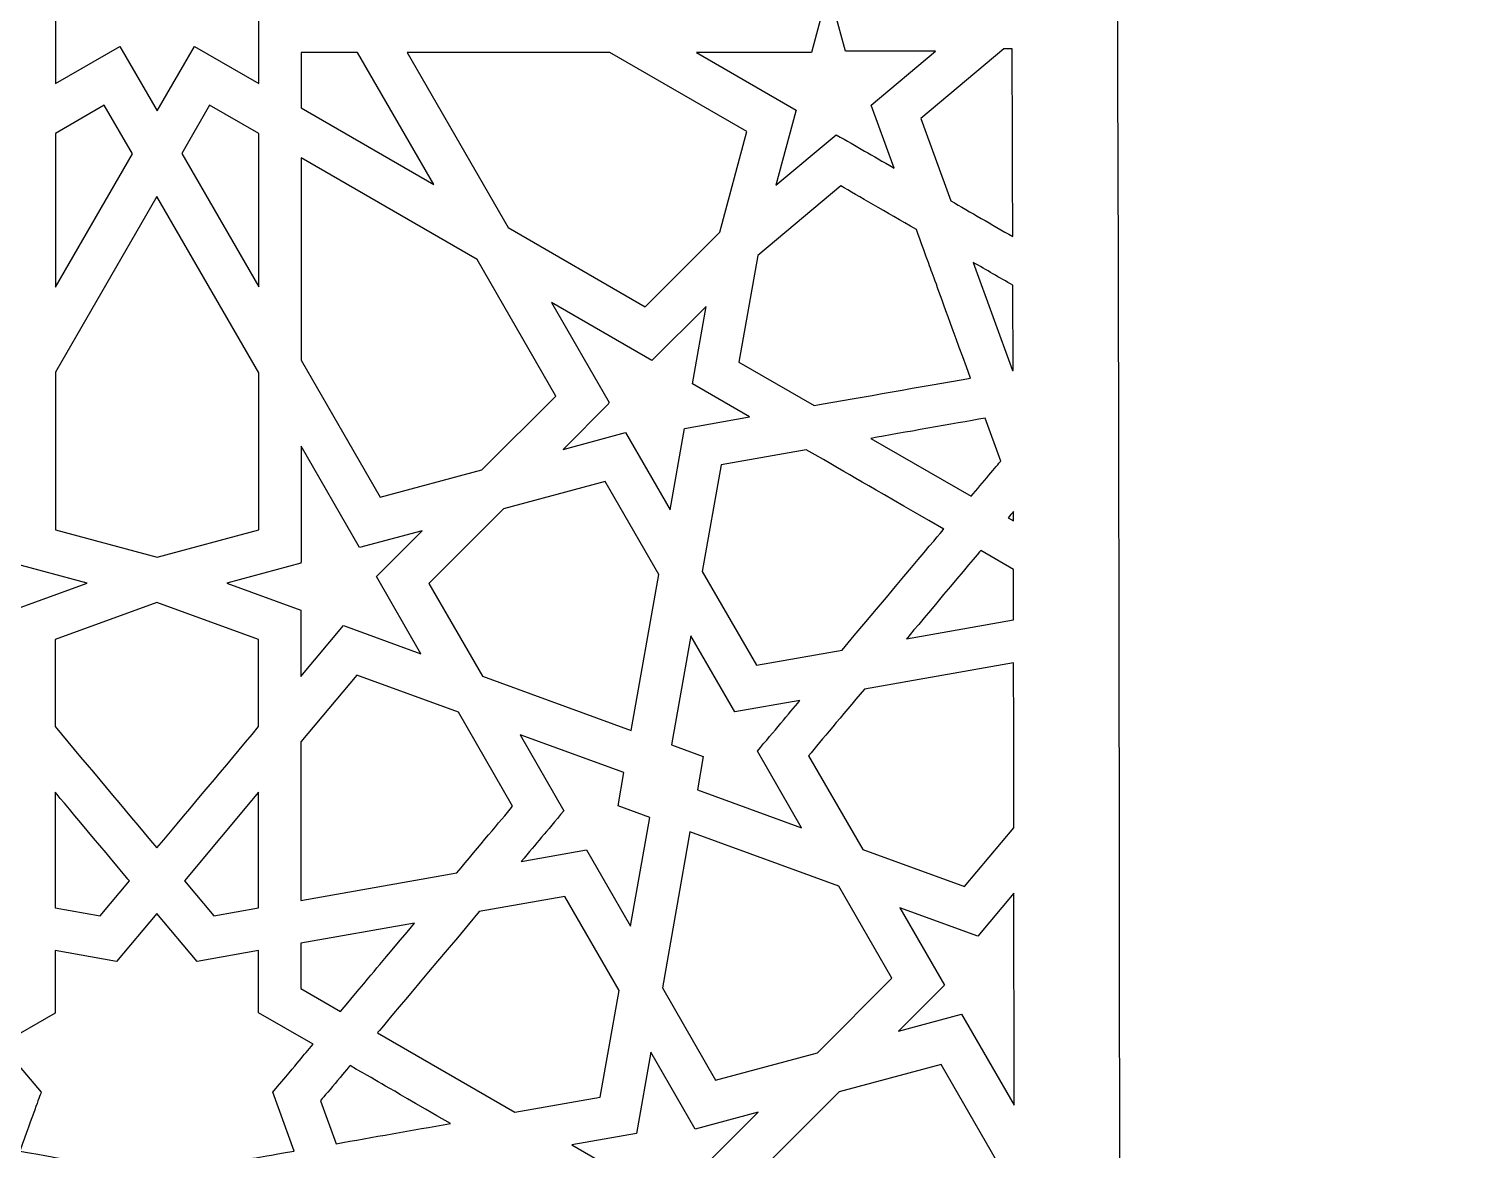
# Model space of a CAD drawing. Header units: millimetres. Extents: x -65 to 65, y -100 to 101.
# Drawn here: x -5.9 to 65.2, y -52.9 to 2.1 of the extents above; entities that cross this region are included whole.
import ezdxf

# ---------------------------------------------------------------- set-up
doc = ezdxf.new("R2010")
doc.units = ezdxf.units.MM
doc.header["$MEASUREMENT"] = 0
doc.layers.add('layer 1', color=7, linetype='Continuous')

msp = doc.modelspace()

# ---------------------------------------------------------------- linework, layer by layer
at = {"layer": 'layer 1', "color": 250}
for points, knots in [([(39.8967, 68.7934), (36.637, 70.0839), (33.0461, 70.5355), (29.5815, 71.3814), (29.5815, 71.3814), (28.5122, 89.2683), (15.016, 99.2279), (2.2687, 100.0944), (2.2687, 100.0944), (-13.0789, 101.1375), (-28.0932, 90.3556), (-29.4087, 71.3282), (-29.4087, 71.3282), (-32.7978, 70.5806), (-35.9516, 70.2455), (-38.8418, 69.1893), (-38.8418, 69.1893), (-59.9696, 61.4687), (-65.2908, 35.4651), (-49.065, 19.8773), (-49.065, 19.8773), (-48.1876, 19.0345), (-47.3957, 17.6022), (-47.3841, 16.4363), (-47.3841, 16.4363), (-47.2725, 5.2645), (-47.2765, -99.8361), (-47.2765, -99.8361), (-47.2765, -99.8361), (-15.7381, -99.8361), (15.7949, -99.8361), (47.5746, -99.8361), (47.5746, -99.8361), (47.5746, 6.0449), (47.3781, 14.1231), (47.3781, 14.1231), (47.3781, 14.1231), (47.3975, 15.9636), (47.8395, 18.4023), (49.0509, 19.5358), (49.0509, 19.5358), (65.2491, 34.6985), (60.5578, 60.6153), (39.8967, 68.7934)], [0, 0, 0, 0, 0.0833333, 0.0833333, 0.0833333, 0.0833333, 0.1666667, 0.1666667, 0.1666667, 0.1666667, 0.25, 0.25, 0.25, 0.25, 0.3333333, 0.3333333, 0.3333333, 0.3333333, 0.4166667, 0.4166667, 0.4166667, 0.4166667, 0.5, 0.5, 0.5, 0.5, 0.5833333, 0.5833333, 0.5833333, 0.5833333, 0.6666667, 0.6666667, 0.6666667, 0.6666667, 0.75, 0.75, 0.75, 0.75, 0.8333333, 0.8333333, 0.8333333, 0.8333333, 1, 1, 1, 1]), ([(-1.4926, 14.8742), (-1.4926, 14.8742), (0.3348, 18.0386), (0.3348, 18.0386), (0.3348, 18.0386), (0.3348, 18.0386), (2.1618, 14.8742), (2.1618, 14.8742), (2.1618, 14.8742), (2.1618, 14.8742), (5.3291, 16.7016), (5.3291, 16.7016), (5.3291, 16.7016), (5.3291, 16.7016), (5.3291, 13.044), (5.3291, 13.044), (5.3291, 13.044), (5.3291, 13.044), (8.9669, 13.044), (8.9669, 13.044), (8.9669, 13.044), (8.9669, 13.044), (7.1734, 9.9356), (7.1734, 9.9356), (7.1734, 9.9356), (7.1734, 9.9356), (7.1886, 9.9268), (7.1886, 9.9268), (7.1886, 9.9268), (7.1886, 9.9268), (7.1596, 9.8764), (7.1596, 9.8764), (7.1596, 9.8764), (7.1596, 9.8764), (10.2796, 8.0747), (10.2796, 8.0747), (10.2796, 8.0747), (10.2796, 8.0747), (7.1734, 6.2812), (7.1734, 6.2812), (7.1734, 6.2812), (7.1734, 6.2812), (7.1956, 6.2428), (7.1956, 6.2428), (7.1956, 6.2428), (7.1956, 6.2428), (7.1593, 6.222), (7.1593, 6.222), (7.1593, 6.222), (7.1593, 6.222), (8.9528, 3.114), (8.9528, 3.114), (8.9528, 3.114), (8.5002, 3.114), (5.7923, 3.114), (5.3432, 3.114), (5.3432, 3.114), (5.3432, 3.114), (5.3432, 3.0547), (5.3432, 3.0547), (5.3432, 3.0547), (5.3432, 3.0547), (5.3291, 3.0547), (5.3291, 3.0547), (5.3291, 3.0547), (5.3291, 3.0547), (5.3291, -0.5352), (5.3291, -0.5352), (5.3291, -0.5352), (5.3291, -0.5352), (2.1767, 1.2838), (2.1767, 1.2838), (2.1767, 1.2838), (2.1767, 1.2838), (2.1767, 1.2831), (2.1767, 1.2831), (2.1767, 1.2831), (2.1767, 1.2831), (2.1759, 1.2838), (2.1759, 1.2838), (2.1759, 1.2838), (2.1759, 1.2838), (0.3489, -1.8803), (0.3489, -1.8803), (0.3489, -1.8803), (0.3489, -1.8803), (-1.4778, 1.2838), (-1.4778, 1.2838), (-1.4778, 1.2838), (-1.4778, 1.2838), (-1.4785, 1.2831), (-1.4785, 1.2831), (-1.4785, 1.2831), (-1.4785, 1.2831), (-1.4788, 1.2838), (-1.4788, 1.2838), (-1.4788, 1.2838), (-1.4788, 1.2838), (-4.645, -0.5433), (-4.645, -0.5433), (-4.645, -0.5433), (-4.645, -0.5433), (-4.645, 3.114), (-4.645, 3.114), (-4.645, 3.114), (-5.1026, 3.114), (-7.8334, 3.114), (-8.2836, 3.114), (-8.2836, 3.114), (-8.2836, 3.114), (-6.49, 6.222), (-6.49, 6.222), (-6.49, 6.222), (-6.49, 6.222), (-6.5045, 6.2304), (-6.5045, 6.2304), (-6.5045, 6.2304), (-6.5045, 6.2304), (-6.4752, 6.2812), (-6.4752, 6.2812), (-6.4752, 6.2812), (-6.4752, 6.2812), (-9.5959, 8.0832), (-9.5959, 8.0832), (-9.5959, 8.0832), (-9.5959, 8.0832), (-6.4904, 9.8764), (-6.4904, 9.8764), (-6.4904, 9.8764), (-6.4904, 9.8764), (-6.5123, 9.9145), (-6.5123, 9.9145), (-6.5123, 9.9145), (-6.5123, 9.9145), (-6.4752, 9.9356), (-6.4752, 9.9356), (-6.4752, 9.9356), (-6.4752, 9.9356), (-8.2691, 13.044), (-8.2691, 13.044), (-8.2691, 13.044), (-8.2691, 13.044), (-4.6598, 13.044), (-4.6598, 13.044), (-4.6598, 13.044), (-4.6598, 13.044), (-4.6598, 13.1029), (-4.6598, 13.1029), (-4.6598, 13.1029), (-4.6542, 13.1029), (-4.6507, 13.1029), (-4.645, 13.1029), (-4.645, 13.1029), (-4.645, 13.1029), (-4.645, 16.6931), (-4.645, 16.6931), (-4.645, 16.6931), (-4.645, 16.6931), (-1.4926, 14.8742), (-1.4926, 14.8742)], [0, 0, 0, 0, 0.0243902, 0.0243902, 0.0243902, 0.0243902, 0.0487805, 0.0487805, 0.0487805, 0.0487805, 0.0731707, 0.0731707, 0.0731707, 0.0731707, 0.097561, 0.097561, 0.097561, 0.097561, 0.1219512, 0.1219512, 0.1219512, 0.1219512, 0.1463415, 0.1463415, 0.1463415, 0.1463415, 0.1707317, 0.1707317, 0.1707317, 0.1707317, 0.195122, 0.195122, 0.195122, 0.195122, 0.2195122, 0.2195122, 0.2195122, 0.2195122, 0.2439024, 0.2439024, 0.2439024, 0.2439024, 0.2682927, 0.2682927, 0.2682927, 0.2682927, 0.2926829, 0.2926829, 0.2926829, 0.2926829, 0.3170732, 0.3170732, 0.3170732, 0.3170732, 0.3414634, 0.3414634, 0.3414634, 0.3414634, 0.3658537, 0.3658537, 0.3658537, 0.3658537, 0.3902439, 0.3902439, 0.3902439, 0.3902439, 0.4146341, 0.4146341, 0.4146341, 0.4146341, 0.4390244, 0.4390244, 0.4390244, 0.4390244, 0.4634146, 0.4634146, 0.4634146, 0.4634146, 0.4878049, 0.4878049, 0.4878049, 0.4878049, 0.5121951, 0.5121951, 0.5121951, 0.5121951, 0.5365854, 0.5365854, 0.5365854, 0.5365854, 0.5609756, 0.5609756, 0.5609756, 0.5609756, 0.5853659, 0.5853659, 0.5853659, 0.5853659, 0.6097561, 0.6097561, 0.6097561, 0.6097561, 0.6341463, 0.6341463, 0.6341463, 0.6341463, 0.6585366, 0.6585366, 0.6585366, 0.6585366, 0.6829268, 0.6829268, 0.6829268, 0.6829268, 0.7073171, 0.7073171, 0.7073171, 0.7073171, 0.7317073, 0.7317073, 0.7317073, 0.7317073, 0.7560976, 0.7560976, 0.7560976, 0.7560976, 0.7804878, 0.7804878, 0.7804878, 0.7804878, 0.804878, 0.804878, 0.804878, 0.804878, 0.8292683, 0.8292683, 0.8292683, 0.8292683, 0.8536585, 0.8536585, 0.8536585, 0.8536585, 0.8780488, 0.8780488, 0.8780488, 0.8780488, 0.902439, 0.902439, 0.902439, 0.902439, 0.9268293, 0.9268293, 0.9268293, 0.9268293, 0.9512195, 0.9512195, 0.9512195, 0.9512195, 1, 1, 1, 1]), ([(36.5012, -4.6831), (35.3621, -4.0262), (34.7289, -3.6604), (33.6684, -3.048), (33.6684, -3.048), (33.6684, -3.048), (30.709, -5.5298), (30.709, -5.5298), (30.709, -5.5298), (30.709, -5.5298), (31.6837, -1.8965), (31.6837, -1.8965), (31.6837, -1.8965), (31.6837, -1.8965), (31.6826, -1.8958), (31.6826, -1.8958), (31.6826, -1.8958), (31.6826, -1.8958), (31.6982, -1.8373), (31.6982, -1.8373), (31.6982, -1.8373), (31.6982, -1.8373), (26.8034, 0.9885), (26.8034, 0.9885), (26.8034, 0.9885), (26.8034, 0.9885), (32.4559, 0.9885), (32.4559, 0.9885), (32.4559, 0.9885), (32.4559, 0.9885), (33.2924, 4.1113), (33.2924, 4.1113), (33.2924, 4.1113), (33.2924, 4.1113), (34.1126, 1.0478), (34.1126, 1.0478), (34.1126, 1.0478), (34.1126, 1.0478), (38.5406, 1.0478), (38.5406, 1.0478), (38.5406, 1.0478), (38.5406, 1.0478), (35.3801, -1.6044), (35.3801, -1.6044), (35.3801, -1.6044), (35.3801, -1.6044), (36.5012, -4.6831), (36.5012, -4.6831)], [0, 0, 0, 0, 0.0769231, 0.0769231, 0.0769231, 0.0769231, 0.1538462, 0.1538462, 0.1538462, 0.1538462, 0.2307692, 0.2307692, 0.2307692, 0.2307692, 0.3076923, 0.3076923, 0.3076923, 0.3076923, 0.3846154, 0.3846154, 0.3846154, 0.3846154, 0.4615385, 0.4615385, 0.4615385, 0.4615385, 0.5384615, 0.5384615, 0.5384615, 0.5384615, 0.6153846, 0.6153846, 0.6153846, 0.6153846, 0.6923077, 0.6923077, 0.6923077, 0.6923077, 0.7692308, 0.7692308, 0.7692308, 0.7692308, 0.8461538, 0.8461538, 0.8461538, 0.8461538, 1, 1, 1, 1]), ([(7.4101, -1.736), (7.4101, -1.736), (7.4101, 0.9885), (7.4101, 0.9885), (7.4101, 0.9885), (7.6496, 0.9885), (9.6735, 0.9885), (10.1794, 0.9885), (10.1794, 0.9885), (10.1794, 0.9885), (13.9231, -5.4963), (13.9231, -5.4963), (13.9231, -5.4963), (13.9231, -5.4963), (7.4101, -1.736), (7.4101, -1.736)], [0, 0, 0, 0, 0.2, 0.2, 0.2, 0.2, 0.4, 0.4, 0.4, 0.4, 0.6, 0.6, 0.6, 0.6, 1, 1, 1, 1]), ([(24.2969, -11.4854), (24.2969, -11.4854), (17.5747, -7.6045), (17.5747, -7.6045), (17.5747, -7.6045), (17.5747, -7.6045), (12.6139, 0.9885), (12.6139, 0.9885), (12.6139, 0.9885), (12.6139, 0.9885), (22.5542, 0.9885), (22.5542, 0.9885), (22.5542, 0.9885), (22.5542, 0.9885), (29.2756, -2.8917), (29.2756, -2.8917), (29.2756, -2.8917), (29.2756, -2.8917), (27.9517, -7.8285), (27.9517, -7.8285), (27.9517, -7.8285), (27.9517, -7.8285), (24.2969, -11.4854), (24.2969, -11.4854)], [0, 0, 0, 0, 0.1428571, 0.1428571, 0.1428571, 0.1428571, 0.2857143, 0.2857143, 0.2857143, 0.2857143, 0.4285714, 0.4285714, 0.4285714, 0.4285714, 0.5714286, 0.5714286, 0.5714286, 0.5714286, 0.7142857, 0.7142857, 0.7142857, 0.7142857, 1, 1, 1, 1]), ([(39.2843, -6.2883), (39.2843, -6.2883), (39.2839, -6.2883), (39.2839, -6.2883), (39.2839, -6.2883), (39.2839, -6.2883), (37.8164, -2.2574), (37.8164, -2.2574), (37.8164, -2.2574), (37.8164, -2.2574), (41.8885, 1.1603), (41.8885, 1.1603), (41.8885, 1.1603), (41.8885, 1.1603), (42.297, 1.1603), (42.297, 1.1603), (42.297, 1.1603), (42.3065, -1.3832), (42.3168, -4.4214), (42.3263, -8.0454), (42.3263, -8.0454), (41.2845, -7.444), (40.2537, -6.8485), (39.2843, -6.2883)], [0, 0, 0, 0, 0.1428571, 0.1428571, 0.1428571, 0.1428571, 0.2857143, 0.2857143, 0.2857143, 0.2857143, 0.4285714, 0.4285714, 0.4285714, 0.4285714, 0.5714286, 0.5714286, 0.5714286, 0.5714286, 0.7142857, 0.7142857, 0.7142857, 0.7142857, 1, 1, 1, 1]), ([(-4.645, -10.5308), (-4.645, -10.5308), (-4.645, -2.9799), (-4.645, -2.9799), (-4.645, -2.9799), (-4.645, -2.9799), (-2.2489, -1.5974), (-2.2489, -1.5974), (-2.2489, -1.5974), (-2.2489, -1.5974), (-0.8682, -3.9885), (-0.8682, -3.9885), (-0.8682, -3.9885), (-0.8682, -3.9885), (-4.645, -10.5308), (-4.645, -10.5308)], [0, 0, 0, 0, 0.2, 0.2, 0.2, 0.2, 0.4, 0.4, 0.4, 0.4, 0.6, 0.6, 0.6, 0.6, 1, 1, 1, 1]), ([(1.5519, -3.9638), (1.5519, -3.9638), (2.9182, -1.5974), (2.9182, -1.5974), (2.9182, -1.5974), (2.9182, -1.5974), (5.3291, -2.9884), (5.3291, -2.9884), (5.3291, -2.9884), (5.3291, -2.9884), (5.3291, -10.5068), (5.3291, -10.5068), (5.3291, -10.5068), (5.3291, -10.5068), (1.5519, -3.9638), (1.5519, -3.9638)], [0, 0, 0, 0, 0.2, 0.2, 0.2, 0.2, 0.4, 0.4, 0.4, 0.4, 0.6, 0.6, 0.6, 0.6, 1, 1, 1, 1]), ([(11.2914, -20.834), (11.2914, -20.834), (7.4101, -14.1111), (7.4101, -14.1111), (7.4101, -14.1111), (7.4101, -14.1111), (7.4101, -4.1896), (7.4101, -4.1896), (7.4101, -4.1896), (7.4101, -4.1896), (16.0475, -9.1757), (16.0475, -9.1757), (16.0475, -9.1757), (16.0475, -9.1757), (19.9118, -15.87), (19.9118, -15.87), (19.9118, -15.87), (19.9118, -15.87), (16.2853, -19.4945), (16.2853, -19.4945), (16.2853, -19.4945), (16.2853, -19.4945), (11.2914, -20.834), (11.2914, -20.834)], [0, 0, 0, 0, 0.1428571, 0.1428571, 0.1428571, 0.1428571, 0.2857143, 0.2857143, 0.2857143, 0.2857143, 0.4285714, 0.4285714, 0.4285714, 0.4285714, 0.5714286, 0.5714286, 0.5714286, 0.5714286, 0.7142857, 0.7142857, 0.7142857, 0.7142857, 1, 1, 1, 1]), ([(32.5773, -16.3357), (32.5773, -16.3357), (32.5773, -16.3354), (32.5773, -16.3354), (32.5773, -16.3354), (32.5773, -16.3354), (32.5769, -16.3354), (32.5769, -16.3354), (32.5769, -16.3354), (32.5769, -16.3354), (28.8932, -14.2095), (28.8932, -14.2095), (28.8932, -14.2095), (28.8932, -14.2095), (29.8157, -8.9757), (29.8157, -8.9757), (29.8157, -8.9757), (29.8157, -8.9757), (33.8878, -5.5605), (33.8878, -5.5605), (33.8878, -5.5605), (34.7444, -6.0547), (36.0673, -6.8181), (37.6001, -7.7018), (37.6001, -7.7018), (38.5674, -10.36), (38.0637, -8.9757), (40.2502, -14.9832), (40.2502, -14.9832), (37.8383, -15.409), (34.973, -15.9138), (32.5773, -16.3357)], [0, 0, 0, 0, 0.1111111, 0.1111111, 0.1111111, 0.1111111, 0.2222222, 0.2222222, 0.2222222, 0.2222222, 0.3333333, 0.3333333, 0.3333333, 0.3333333, 0.4444444, 0.4444444, 0.4444444, 0.4444444, 0.5555556, 0.5555556, 0.5555556, 0.5555556, 0.6666667, 0.6666667, 0.6666667, 0.6666667, 0.7777778, 0.7777778, 0.7777778, 0.7777778, 1, 1, 1, 1]), ([(0.3348, -6.072), (0.3348, -6.072), (5.3291, -14.7239), (5.3291, -14.7239), (5.3291, -14.7239), (5.3291, -14.7239), (5.3291, -22.4314), (5.3291, -22.4314), (5.3291, -22.4314), (5.3291, -22.4314), (0.3489, -23.7649), (0.3489, -23.7649), (0.3489, -23.7649), (0.3489, -23.7649), (-4.645, -22.4275), (-4.645, -22.4275), (-4.645, -22.4275), (-4.645, -22.4275), (-4.645, -14.6981), (-4.645, -14.6981), (-4.645, -14.6981), (-4.645, -14.6981), (0.3348, -6.072), (0.3348, -6.072)], [0, 0, 0, 0, 0.1428571, 0.1428571, 0.1428571, 0.1428571, 0.2857143, 0.2857143, 0.2857143, 0.2857143, 0.4285714, 0.4285714, 0.4285714, 0.4285714, 0.5714286, 0.5714286, 0.5714286, 0.5714286, 0.7142857, 0.7142857, 0.7142857, 0.7142857, 1, 1, 1, 1]), ([(42.3168, -14.6184), (42.3168, -14.6184), (42.3164, -14.6177), (42.3164, -14.6177), (42.3164, -14.6177), (42.3164, -14.6177), (42.3161, -14.6177), (42.3161, -14.6177), (42.3161, -14.6177), (42.3161, -14.6177), (40.3839, -9.3098), (40.3839, -9.3098), (40.3839, -9.3098), (41.0298, -9.6827), (41.6821, -10.0594), (42.3326, -10.4348), (42.3326, -10.4348), (42.3358, -11.756), (42.339, -13.1484), (42.3425, -14.6142), (42.3425, -14.6142), (42.3337, -14.6156), (42.3256, -14.617), (42.3168, -14.6184)], [0, 0, 0, 0, 0.1428571, 0.1428571, 0.1428571, 0.1428571, 0.2857143, 0.2857143, 0.2857143, 0.2857143, 0.4285714, 0.4285714, 0.4285714, 0.4285714, 0.5714286, 0.5714286, 0.5714286, 0.5714286, 0.7142857, 0.7142857, 0.7142857, 0.7142857, 1, 1, 1, 1]), ([(23.3313, -17.6607), (23.3313, -17.6607), (20.2657, -18.4827), (20.2657, -18.4827), (20.2657, -18.4827), (20.2657, -18.4827), (22.5104, -16.2391), (22.5104, -16.2391), (22.5104, -16.2391), (22.5104, -16.2391), (22.4942, -16.2108), (22.4942, -16.2108), (22.4942, -16.2108), (22.4942, -16.2108), (22.5252, -16.1798), (22.5252, -16.1798), (22.5252, -16.1798), (22.5252, -16.1798), (19.6988, -11.2836), (19.6988, -11.2836), (19.6988, -11.2836), (19.6988, -11.2836), (24.6232, -14.1266), (24.6232, -14.1266), (24.6232, -14.1266), (24.6232, -14.1266), (27.2782, -11.4699), (27.2782, -11.4699), (27.2782, -11.4699), (27.2782, -11.4699), (26.6076, -15.2756), (26.6076, -15.2756), (26.6076, -15.2756), (26.6076, -15.2756), (29.4114, -16.8942), (29.4114, -16.8942), (29.4114, -16.8942), (29.4114, -16.8942), (26.229, -17.4554), (26.229, -17.4554), (26.229, -17.4554), (26.229, -17.4554), (25.5224, -21.4559), (25.5224, -21.4559), (25.5224, -21.4559), (25.5224, -21.4559), (23.3313, -17.6607), (23.3313, -17.6607)], [0, 0, 0, 0, 0.0769231, 0.0769231, 0.0769231, 0.0769231, 0.1538462, 0.1538462, 0.1538462, 0.1538462, 0.2307692, 0.2307692, 0.2307692, 0.2307692, 0.3076923, 0.3076923, 0.3076923, 0.3076923, 0.3846154, 0.3846154, 0.3846154, 0.3846154, 0.4615385, 0.4615385, 0.4615385, 0.4615385, 0.5384615, 0.5384615, 0.5384615, 0.5384615, 0.6153846, 0.6153846, 0.6153846, 0.6153846, 0.6923077, 0.6923077, 0.6923077, 0.6923077, 0.7692308, 0.7692308, 0.7692308, 0.7692308, 0.8461538, 0.8461538, 0.8461538, 0.8461538, 1, 1, 1, 1]), ([(35.361, -17.943), (36.9334, -17.666), (39.3855, -17.2339), (40.9674, -16.9541), (40.9674, -16.9541), (40.9674, -16.9541), (41.7329, -19.0602), (41.7329, -19.0602), (41.7329, -19.0602), (41.5724, -19.2511), (40.8252, -20.1425), (40.2858, -20.7867), (40.2858, -20.7867), (40.2858, -20.7867), (35.361, -17.943), (35.361, -17.943)], [0, 0, 0, 0, 0.2, 0.2, 0.2, 0.2, 0.4, 0.4, 0.4, 0.4, 0.6, 0.6, 0.6, 0.6, 1, 1, 1, 1]), ([(-9.6111, -23.2999), (-9.6111, -23.2999), (-6.726, -18.3025), (-6.726, -18.3025), (-6.726, -18.3025), (-6.726, -18.3025), (-6.726, -24.0721), (-6.726, -24.0721), (-6.726, -24.0721), (-6.726, -24.0721), (-3.0914, -25.0454), (-3.0914, -25.0454), (-3.0914, -25.0454), (-3.0914, -25.0454), (-6.7271, -26.3694), (-6.7271, -26.3694), (-6.7271, -26.3694), (-6.7271, -26.7737), (-6.7271, -29.2107), (-6.7271, -29.6182), (-6.7271, -29.6182), (-6.7271, -29.6182), (-8.8152, -27.1297), (-8.8152, -27.1297), (-8.8152, -27.1297), (-8.8152, -27.1297), (-12.6012, -28.5062), (-12.6012, -28.5062), (-12.6012, -28.5062), (-12.6012, -28.5062), (-10.4182, -24.7251), (-10.4182, -24.7251), (-10.4182, -24.7251), (-10.4182, -24.7251), (-12.6633, -22.4811), (-12.6633, -22.4811), (-12.6633, -22.4811), (-12.6633, -22.4811), (-9.6111, -23.2999), (-9.6111, -23.2999)], [0, 0, 0, 0, 0.0909091, 0.0909091, 0.0909091, 0.0909091, 0.1818182, 0.1818182, 0.1818182, 0.1818182, 0.2727273, 0.2727273, 0.2727273, 0.2727273, 0.3636364, 0.3636364, 0.3636364, 0.3636364, 0.4545455, 0.4545455, 0.4545455, 0.4545455, 0.5454545, 0.5454545, 0.5454545, 0.5454545, 0.6363636, 0.6363636, 0.6363636, 0.6363636, 0.7272727, 0.7272727, 0.7272727, 0.7272727, 0.8181818, 0.8181818, 0.8181818, 0.8181818, 1, 1, 1, 1]), ([(13.2913, -28.5136), (13.2913, -28.5136), (9.4848, -27.1297), (9.4848, -27.1297), (9.4848, -27.1297), (9.4848, -27.1297), (7.3939, -29.6213), (7.3939, -29.6213), (7.3939, -29.6213), (7.3939, -29.2142), (7.3939, -26.7765), (7.3939, -26.3694), (7.3939, -26.3694), (7.3939, -26.3694), (3.7592, -25.0458), (3.7592, -25.0458), (3.7592, -25.0458), (3.7592, -25.0458), (7.3953, -24.0721), (7.3953, -24.0721), (7.3953, -24.0721), (7.3953, -24.0721), (7.3953, -24.0167), (7.3953, -24.0167), (7.3953, -24.0167), (7.3953, -24.0167), (7.4101, -24.0129), (7.4101, -24.0129), (7.4101, -24.0129), (7.4101, -24.0129), (7.4101, -18.3282), (7.4101, -18.3282), (7.4101, -18.3282), (7.4101, -18.3282), (10.2803, -23.2999), (10.2803, -23.2999), (10.2803, -23.2999), (10.2803, -23.2999), (13.347, -22.4772), (13.347, -22.4772), (13.347, -22.4772), (13.347, -22.4772), (11.1019, -24.7216), (11.1019, -24.7216), (11.1019, -24.7216), (11.1019, -24.7216), (13.2913, -28.5136), (13.2913, -28.5136)], [0, 0, 0, 0, 0.0769231, 0.0769231, 0.0769231, 0.0769231, 0.1538462, 0.1538462, 0.1538462, 0.1538462, 0.2307692, 0.2307692, 0.2307692, 0.2307692, 0.3076923, 0.3076923, 0.3076923, 0.3076923, 0.3846154, 0.3846154, 0.3846154, 0.3846154, 0.4615385, 0.4615385, 0.4615385, 0.4615385, 0.5384615, 0.5384615, 0.5384615, 0.5384615, 0.6153846, 0.6153846, 0.6153846, 0.6153846, 0.6923077, 0.6923077, 0.6923077, 0.6923077, 0.7692308, 0.7692308, 0.7692308, 0.7692308, 0.8461538, 0.8461538, 0.8461538, 0.8461538, 1, 1, 1, 1]), ([(29.7473, -29.077), (29.7473, -29.077), (27.0873, -24.4736), (27.0873, -24.4736), (27.0873, -24.4736), (27.0873, -24.4736), (28.012, -19.2394), (28.012, -19.2394), (28.012, -19.2394), (28.012, -19.2394), (32.1952, -18.5011), (32.1952, -18.5011), (32.1952, -18.5011), (34.7126, -19.9545), (34.7567, -19.9799), (38.9379, -22.3943), (38.9379, -22.3943), (38.9379, -22.3943), (37.2593, -24.3935), (33.9485, -28.3355), (33.9485, -28.3355), (33.9485, -28.3355), (29.7473, -29.077), (29.7473, -29.077)], [0, 0, 0, 0, 0.1428571, 0.1428571, 0.1428571, 0.1428571, 0.2857143, 0.2857143, 0.2857143, 0.2857143, 0.4285714, 0.4285714, 0.4285714, 0.4285714, 0.5714286, 0.5714286, 0.5714286, 0.5714286, 0.7142857, 0.7142857, 0.7142857, 0.7142857, 1, 1, 1, 1]), ([(23.6118, -32.2679), (23.6118, -32.2679), (16.3096, -29.6097), (16.3096, -29.6097), (16.3096, -29.6097), (16.3096, -29.6097), (13.6839, -25.0617), (13.6839, -25.0617), (13.6839, -25.0617), (13.6839, -25.0617), (17.3405, -21.4058), (17.3405, -21.4058), (17.3405, -21.4058), (17.3405, -21.4058), (22.3347, -20.0667), (22.3347, -20.0667), (22.3347, -20.0667), (22.3347, -20.0667), (24.9605, -24.6147), (24.9605, -24.6147), (24.9605, -24.6147), (24.9605, -24.6147), (23.6118, -32.2679), (23.6118, -32.2679)], [0, 0, 0, 0, 0.1428571, 0.1428571, 0.1428571, 0.1428571, 0.2857143, 0.2857143, 0.2857143, 0.2857143, 0.4285714, 0.4285714, 0.4285714, 0.4285714, 0.5714286, 0.5714286, 0.5714286, 0.5714286, 0.7142857, 0.7142857, 0.7142857, 0.7142857, 1, 1, 1, 1]), ([(42.1023, -21.8359), (42.1869, -21.7346), (42.2744, -21.6302), (42.3559, -21.5325), (42.3559, -21.5325), (42.3563, -21.6824), (42.3566, -21.832), (42.357, -21.983), (42.357, -21.983), (42.357, -21.983), (42.1023, -21.8359), (42.1023, -21.8359)], [0, 0, 0, 0, 0.25, 0.25, 0.25, 0.25, 0.5, 0.5, 0.5, 0.5, 1, 1, 1, 1]), ([(37.1161, -27.777), (37.217, -27.6567), (40.6534, -23.5641), (40.7547, -23.4435), (40.7547, -23.4435), (40.7547, -23.4435), (42.3609, -24.3713), (42.3609, -24.3713), (42.3609, -24.3713), (42.3623, -25.1809), (42.3637, -26.0068), (42.3651, -26.8506), (42.3651, -26.8506), (42.3651, -26.8506), (37.1161, -27.777), (37.1161, -27.777)], [0, 0, 0, 0, 0.2, 0.2, 0.2, 0.2, 0.4, 0.4, 0.4, 0.4, 0.6, 0.6, 0.6, 0.6, 1, 1, 1, 1]), ([(0.3352, -38.0368), (-1.3303, -36.0539), (-2.9792, -34.0871), (-4.6612, -32.0805), (-4.6612, -32.0805), (-4.6612, -31.7309), (-4.6612, -28.5933), (-4.6612, -27.8158), (-4.6612, -27.8158), (-4.6612, -27.8158), (0.3334, -25.9969), (0.3334, -25.9969), (0.3334, -25.9969), (0.3334, -25.9969), (5.328, -27.8158), (5.328, -27.8158), (5.328, -27.8158), (5.328, -28.5951), (5.328, -31.7101), (5.328, -32.0834), (5.328, -32.0834), (3.5737, -34.1753), (2.158, -35.8634), (0.3352, -38.0368)], [0, 0, 0, 0, 0.1428571, 0.1428571, 0.1428571, 0.1428571, 0.2857143, 0.2857143, 0.2857143, 0.2857143, 0.4285714, 0.4285714, 0.4285714, 0.4285714, 0.5714286, 0.5714286, 0.5714286, 0.5714286, 0.7142857, 0.7142857, 0.7142857, 0.7142857, 1, 1, 1, 1]), ([(26.8538, -35.186), (26.8538, -35.186), (27.1424, -33.5523), (27.1424, -33.5523), (27.1424, -33.5523), (27.1424, -33.5523), (25.5831, -32.9854), (25.5831, -32.9854), (25.5831, -32.9854), (25.5831, -32.9854), (26.5264, -27.6324), (26.5264, -27.6324), (26.5264, -27.6324), (26.5264, -27.6324), (28.6823, -31.363), (28.6823, -31.363), (28.6823, -31.363), (28.6823, -31.363), (31.8848, -30.7975), (31.8848, -30.7975), (31.8848, -30.7975), (31.3164, -31.4752), (30.643, -32.2781), (29.7949, -33.2885), (29.7949, -33.2885), (29.7949, -33.2885), (31.961, -37.0448), (31.961, -37.0448), (31.961, -37.0448), (31.961, -37.0448), (26.8538, -35.186), (26.8538, -35.186)], [0, 0, 0, 0, 0.1111111, 0.1111111, 0.1111111, 0.1111111, 0.2222222, 0.2222222, 0.2222222, 0.2222222, 0.3333333, 0.3333333, 0.3333333, 0.3333333, 0.4444444, 0.4444444, 0.4444444, 0.4444444, 0.5555556, 0.5555556, 0.5555556, 0.5555556, 0.6666667, 0.6666667, 0.6666667, 0.6666667, 0.7777778, 0.7777778, 0.7777778, 0.7777778, 1, 1, 1, 1]), ([(39.9595, -39.9313), (39.9595, -39.9313), (34.9628, -38.1141), (34.9628, -38.1141), (34.9628, -38.1141), (34.9628, -38.1141), (32.307, -33.5089), (32.307, -33.5089), (32.307, -33.5089), (32.9403, -32.7543), (33.9171, -31.5902), (35.0488, -30.2394), (35.0488, -30.2394), (35.0488, -30.2394), (42.3683, -28.9482), (42.3683, -28.9482), (42.3683, -28.9482), (42.3718, -31.4956), (42.3753, -34.1926), (42.3789, -37.0484), (42.3789, -37.0484), (42.3789, -37.0484), (39.9595, -39.9313), (39.9595, -39.9313)], [0, 0, 0, 0, 0.1428571, 0.1428571, 0.1428571, 0.1428571, 0.2857143, 0.2857143, 0.2857143, 0.2857143, 0.4285714, 0.4285714, 0.4285714, 0.4285714, 0.5714286, 0.5714286, 0.5714286, 0.5714286, 0.7142857, 0.7142857, 0.7142857, 0.7142857, 1, 1, 1, 1]), ([(7.3939, -40.6075), (7.3939, -40.6075), (7.3939, -32.8351), (7.3939, -32.8351), (7.3939, -32.8351), (7.3939, -32.8351), (10.1378, -29.5656), (10.1378, -29.5656), (10.1378, -29.5656), (10.1378, -29.5656), (15.1345, -31.3824), (15.1345, -31.3824), (15.1345, -31.3824), (15.1345, -31.3824), (17.7902, -35.9876), (17.7902, -35.9876), (17.7902, -35.9876), (17.157, -36.7421), (16.1805, -37.9063), (15.0488, -39.2571), (15.0488, -39.2571), (15.0488, -39.2571), (7.3939, -40.6075), (7.3939, -40.6075)], [0, 0, 0, 0, 0.1428571, 0.1428571, 0.1428571, 0.1428571, 0.2857143, 0.2857143, 0.2857143, 0.2857143, 0.4285714, 0.4285714, 0.4285714, 0.4285714, 0.5714286, 0.5714286, 0.5714286, 0.5714286, 0.7142857, 0.7142857, 0.7142857, 0.7142857, 1, 1, 1, 1]), ([(21.415, -38.1339), (21.415, -38.1339), (18.2122, -38.699), (18.2122, -38.699), (18.2122, -38.699), (18.9876, -37.7747), (19.4035, -37.2794), (20.3024, -36.208), (20.3024, -36.208), (20.3024, -36.208), (18.1518, -32.4788), (18.1518, -32.4788), (18.1518, -32.4788), (18.1518, -32.4788), (23.2474, -34.3341), (23.2474, -34.3341), (23.2474, -34.3341), (23.2474, -34.3341), (22.9588, -35.9678), (22.9588, -35.9678), (22.9588, -35.9678), (22.9588, -35.9678), (24.5181, -36.5351), (24.5181, -36.5351), (24.5181, -36.5351), (24.5181, -36.5351), (23.5762, -41.8737), (23.5762, -41.8737), (23.5762, -41.8737), (23.5762, -41.8737), (21.415, -38.1339), (21.415, -38.1339)], [0, 0, 0, 0, 0.1111111, 0.1111111, 0.1111111, 0.1111111, 0.2222222, 0.2222222, 0.2222222, 0.2222222, 0.3333333, 0.3333333, 0.3333333, 0.3333333, 0.4444444, 0.4444444, 0.4444444, 0.4444444, 0.5555556, 0.5555556, 0.5555556, 0.5555556, 0.6666667, 0.6666667, 0.6666667, 0.6666667, 0.7777778, 0.7777778, 0.7777778, 0.7777778, 1, 1, 1, 1]), ([(-1.0132, -39.6437), (-1.0132, -39.6437), (-2.4553, -41.3607), (-2.4553, -41.3607), (-2.4553, -41.3607), (-2.4553, -41.3607), (-4.6612, -40.9695), (-4.6612, -40.9695), (-4.6612, -40.9695), (-4.6612, -40.4534), (-4.6612, -36.3439), (-4.6612, -35.2968), (-4.6612, -35.2968), (-4.2778, -35.754), (-1.2213, -39.3979), (-1.0132, -39.6437)], [0, 0, 0, 0, 0.2, 0.2, 0.2, 0.2, 0.4, 0.4, 0.4, 0.4, 0.6, 0.6, 0.6, 0.6, 1, 1, 1, 1]), ([(1.6849, -39.6427), (1.6849, -39.6427), (5.328, -35.2986), (5.328, -35.2986), (5.328, -35.2986), (5.328, -35.2986), (5.328, -40.972), (5.328, -40.972), (5.328, -40.972), (5.328, -40.972), (3.1228, -41.3607), (3.1228, -41.3607), (3.1228, -41.3607), (3.1228, -41.3607), (1.6845, -39.6441), (1.6845, -39.6441), (1.6845, -39.6441), (1.6845, -39.6441), (1.6852, -39.6434), (1.6852, -39.6434), (1.6852, -39.6434), (1.6852, -39.6434), (1.6849, -39.6427), (1.6849, -39.6427)], [0, 0, 0, 0, 0.1428571, 0.1428571, 0.1428571, 0.1428571, 0.2857143, 0.2857143, 0.2857143, 0.2857143, 0.4285714, 0.4285714, 0.4285714, 0.4285714, 0.5714286, 0.5714286, 0.5714286, 0.5714286, 0.7142857, 0.7142857, 0.7142857, 0.7142857, 1, 1, 1, 1]), ([(27.7485, -49.422), (27.7485, -49.422), (25.1397, -44.9033), (25.1397, -44.9033), (25.1397, -44.9033), (25.1397, -44.9033), (26.4894, -37.2523), (26.4894, -37.2523), (26.4894, -37.2523), (26.4894, -37.2523), (33.7905, -39.9087), (33.7905, -39.9087), (33.7905, -39.9087), (33.7905, -39.9087), (36.3993, -44.4274), (36.3993, -44.4274), (36.3993, -44.4274), (36.3993, -44.4274), (32.7424, -48.0829), (32.7424, -48.0829), (32.7424, -48.0829), (32.7424, -48.0829), (27.7485, -49.422), (27.7485, -49.422)], [0, 0, 0, 0, 0.1428571, 0.1428571, 0.1428571, 0.1428571, 0.2857143, 0.2857143, 0.2857143, 0.2857143, 0.4285714, 0.4285714, 0.4285714, 0.4285714, 0.5714286, 0.5714286, 0.5714286, 0.5714286, 0.7142857, 0.7142857, 0.7142857, 0.7142857, 1, 1, 1, 1]), ([(11.1594, -47.1022), (11.1594, -47.1022), (13.1629, -44.716), (16.1488, -41.161), (16.1488, -41.161), (16.1488, -41.161), (20.35, -40.4199), (20.35, -40.4199), (20.35, -40.4199), (20.35, -40.4199), (23.0099, -45.0229), (23.0099, -45.0229), (23.0099, -45.0229), (23.0099, -45.0229), (22.0853, -50.2571), (22.0853, -50.2571), (22.0853, -50.2571), (22.0853, -50.2571), (17.9021, -50.9958), (17.9021, -50.9958), (17.9021, -50.9958), (17.9021, -50.9958), (11.1594, -47.1022), (11.1594, -47.1022)], [0, 0, 0, 0, 0.1428571, 0.1428571, 0.1428571, 0.1428571, 0.2857143, 0.2857143, 0.2857143, 0.2857143, 0.4285714, 0.4285714, 0.4285714, 0.4285714, 0.5714286, 0.5714286, 0.5714286, 0.5714286, 0.7142857, 0.7142857, 0.7142857, 0.7142857, 1, 1, 1, 1]), ([(39.8173, -46.1931), (39.8173, -46.1931), (39.8166, -46.1931), (39.8166, -46.1931), (39.8166, -46.1931), (39.8166, -46.1931), (36.7259, -47.0217), (36.7259, -47.0217), (36.7259, -47.0217), (36.7259, -47.0217), (38.9813, -44.7675), (38.9813, -44.7675), (38.9813, -44.7675), (38.9813, -44.7675), (36.7933, -40.9779), (36.7933, -40.9779), (36.7933, -40.9779), (36.7933, -40.9779), (40.6125, -42.3668), (40.6125, -42.3668), (40.6125, -42.3668), (40.6125, -42.3668), (42.3824, -40.2579), (42.3824, -40.2579), (42.3824, -40.2579), (42.3859, -43.5232), (42.3891, -46.9861), (42.3923, -50.6529), (42.3923, -50.6529), (42.3923, -50.6529), (39.8173, -46.1931), (39.8173, -46.1931)], [0, 0, 0, 0, 0.1111111, 0.1111111, 0.1111111, 0.1111111, 0.2222222, 0.2222222, 0.2222222, 0.2222222, 0.3333333, 0.3333333, 0.3333333, 0.3333333, 0.4444444, 0.4444444, 0.4444444, 0.4444444, 0.5555556, 0.5555556, 0.5555556, 0.5555556, 0.6666667, 0.6666667, 0.6666667, 0.6666667, 0.7777778, 0.7777778, 0.7777778, 0.7777778, 1, 1, 1, 1]), ([(0.3486, -54.7804), (0.3486, -54.7804), (-2.3237, -56.3224), (-2.3237, -56.3224), (-2.3237, -56.3224), (-2.764, -55.1106), (-3.4138, -53.3206), (-3.4138, -53.3206), (-3.4138, -53.3206), (-4.2305, -53.3206), (-3.6396, -53.3929), (-6.3962, -52.9071), (-6.3962, -52.9071), (-5.7376, -51.1006), (-5.4402, -50.2803), (-5.3463, -50.0221), (-5.3463, -50.0221), (-5.3463, -50.0221), (-7.3166, -47.673), (-7.3166, -47.673), (-7.3166, -47.673), (-7.3166, -47.673), (-7.3166, -47.6726), (-7.3166, -47.6726), (-7.3166, -47.6726), (-7.3166, -47.6726), (-4.6612, -46.138), (-4.6612, -46.138), (-4.6612, -46.138), (-4.6612, -45.8583), (-4.6612, -43.6347), (-4.6612, -43.0682), (-4.6612, -43.0682), (-4.6612, -43.0682), (-1.6408, -43.6033), (-1.6408, -43.6033), (-1.6408, -43.6033), (-1.6408, -43.6033), (0.3352, -41.251), (0.3352, -41.251), (0.3352, -41.251), (0.3352, -41.251), (2.3065, -43.603), (2.3065, -43.603), (2.3065, -43.603), (2.3065, -43.603), (5.328, -43.0699), (5.328, -43.0699), (5.328, -43.0699), (5.328, -43.0699), (5.328, -46.1207), (5.328, -46.1207), (5.328, -46.1207), (5.328, -46.1207), (7.9954, -47.661), (7.9954, -47.661), (7.9954, -47.661), (7.4789, -48.2773), (7.3607, -48.4177), (6.0156, -50.0225), (6.0156, -50.0225), (6.0156, -50.0225), (7.064, -52.9064), (7.064, -52.9064), (7.064, -52.9064), (5.2525, -53.2246), (4.9163, -53.285), (4.039, -53.4405), (4.039, -53.4405), (4.039, -53.4405), (2.9962, -56.3083), (2.9962, -56.3083), (2.9962, -56.3083), (1.3434, -55.3533), (0.6805, -54.9719), (0.3486, -54.7804)], [0, 0, 0, 0, 0.05, 0.05, 0.05, 0.05, 0.1, 0.1, 0.1, 0.1, 0.15, 0.15, 0.15, 0.15, 0.2, 0.2, 0.2, 0.2, 0.25, 0.25, 0.25, 0.25, 0.3, 0.3, 0.3, 0.3, 0.35, 0.35, 0.35, 0.35, 0.4, 0.4, 0.4, 0.4, 0.45, 0.45, 0.45, 0.45, 0.5, 0.5, 0.5, 0.5, 0.55, 0.55, 0.55, 0.55, 0.6, 0.6, 0.6, 0.6, 0.65, 0.65, 0.65, 0.65, 0.7, 0.7, 0.7, 0.7, 0.75, 0.75, 0.75, 0.75, 0.8, 0.8, 0.8, 0.8, 0.85, 0.85, 0.85, 0.85, 0.9, 0.9, 0.9, 0.9, 1, 1, 1, 1]), ([(12.9812, -41.7198), (10.8395, -44.2701), (11.4064, -43.5959), (9.3426, -46.053), (9.3426, -46.053), (9.3426, -46.053), (9.3405, -46.0516), (9.3405, -46.0516), (9.3405, -46.0516), (9.3405, -46.0516), (9.3405, -46.0516), (9.3405, -46.0516), (9.3405, -46.0516), (9.3405, -46.0516), (7.3939, -44.9276), (7.3939, -44.9276), (7.3939, -44.9276), (7.3939, -44.9276), (7.3939, -42.7055), (7.3939, -42.7055), (7.3939, -42.7055), (7.3939, -42.7055), (12.9812, -41.7198), (12.9812, -41.7198)], [0, 0, 0, 0, 0.1428571, 0.1428571, 0.1428571, 0.1428571, 0.2857143, 0.2857143, 0.2857143, 0.2857143, 0.4285714, 0.4285714, 0.4285714, 0.4285714, 0.5714286, 0.5714286, 0.5714286, 0.5714286, 0.7142857, 0.7142857, 0.7142857, 0.7142857, 1, 1, 1, 1]), ([(27.6028, -53.2821), (27.6028, -53.2821), (27.5724, -53.3125), (27.5724, -53.3125), (27.5724, -53.3125), (27.5724, -53.3125), (30.3989, -58.2087), (30.3989, -58.2087), (30.3989, -58.2087), (30.3989, -58.2087), (25.4744, -55.366), (25.4744, -55.366), (25.4744, -55.366), (25.4744, -55.366), (25.4737, -55.366), (25.4737, -55.366), (25.4737, -55.366), (25.4737, -55.366), (22.8201, -58.0214), (22.8201, -58.0214), (22.8201, -58.0214), (22.8201, -58.0214), (23.4897, -54.2209), (23.4897, -54.2209), (23.4897, -54.2209), (23.4897, -54.2209), (20.6855, -52.6023), (20.6855, -52.6023), (20.6855, -52.6023), (20.6855, -52.6023), (23.8683, -52.0407), (23.8683, -52.0407), (23.8683, -52.0407), (23.8683, -52.0407), (24.5727, -48.0533), (24.5727, -48.0533), (24.5727, -48.0533), (24.5727, -48.0533), (26.7519, -51.828), (26.7519, -51.828), (26.7519, -51.828), (26.7519, -51.828), (29.8418, -50.9997), (29.8418, -50.9997), (29.8418, -50.9997), (29.8418, -50.9997), (27.5865, -53.2536), (27.5865, -53.2536), (27.5865, -53.2536), (27.5865, -53.2536), (27.6028, -53.2821), (27.6028, -53.2821)], [0, 0, 0, 0, 0.0714286, 0.0714286, 0.0714286, 0.0714286, 0.1428571, 0.1428571, 0.1428571, 0.1428571, 0.2142857, 0.2142857, 0.2142857, 0.2142857, 0.2857143, 0.2857143, 0.2857143, 0.2857143, 0.3571429, 0.3571429, 0.3571429, 0.3571429, 0.4285714, 0.4285714, 0.4285714, 0.4285714, 0.5, 0.5, 0.5, 0.5, 0.5714286, 0.5714286, 0.5714286, 0.5714286, 0.6428571, 0.6428571, 0.6428571, 0.6428571, 0.7142857, 0.7142857, 0.7142857, 0.7142857, 0.7857143, 0.7857143, 0.7857143, 0.7857143, 0.8571429, 0.8571429, 0.8571429, 0.8571429, 1, 1, 1, 1]), ([(9.1299, -52.5424), (9.1299, -52.5424), (8.3644, -50.4363), (8.3644, -50.4363), (8.3644, -50.4363), (8.4639, -50.3184), (9.6845, -48.8618), (9.8118, -48.7098), (9.8118, -48.7098), (11.6981, -49.7988), (10.9294, -49.355), (14.7362, -51.5535), (14.7362, -51.5535), (12.8482, -51.8862), (10.8867, -52.2319), (9.1299, -52.5424)], [0, 0, 0, 0, 0.2, 0.2, 0.2, 0.2, 0.4, 0.4, 0.4, 0.4, 0.6, 0.6, 0.6, 0.6, 1, 1, 1, 1]), ([(34.0501, -60.3165), (34.0501, -60.3165), (30.1854, -53.6222), (30.1854, -53.6222), (30.1854, -53.6222), (30.1854, -53.6222), (33.8116, -49.9981), (33.8116, -49.9981), (33.8116, -49.9981), (33.8116, -49.9981), (38.8063, -48.6583), (38.8063, -48.6583), (38.8063, -48.6583), (38.8063, -48.6583), (42.3954, -54.8753), (42.3954, -54.8753), (42.3954, -54.8753), (42.3976, -58.1406), (42.3997, -61.5583), (42.4014, -65.1379), (42.4014, -65.1379), (42.4014, -65.1379), (34.0501, -60.3165), (34.0501, -60.3165)], [0, 0, 0, 0, 0.1428571, 0.1428571, 0.1428571, 0.1428571, 0.2857143, 0.2857143, 0.2857143, 0.2857143, 0.4285714, 0.4285714, 0.4285714, 0.4285714, 0.5714286, 0.5714286, 0.5714286, 0.5714286, 0.7142857, 0.7142857, 0.7142857, 0.7142857, 1, 1, 1, 1])]:
    msp.add_open_spline(points, degree=3, knots=knots, dxfattribs=at)

doc.saveas('drawing.dxf')
